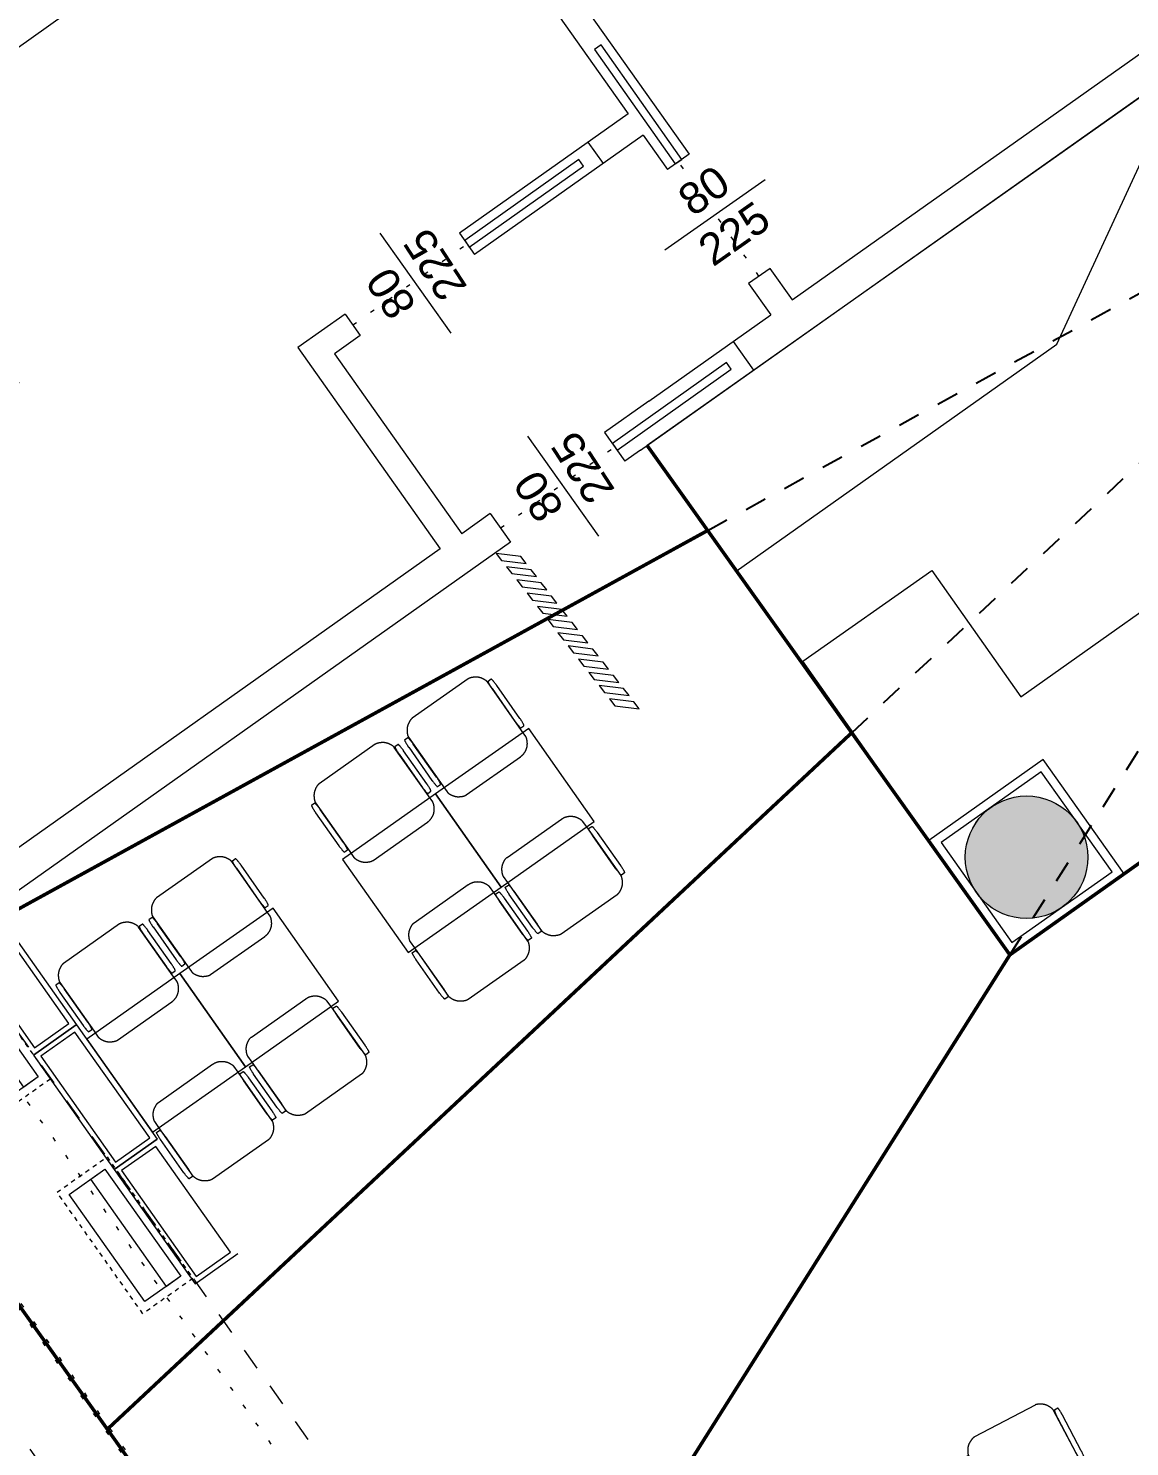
# Model space of a CAD drawing. Header units: centimetres. Extents: x 139057 to 200038, y 34824 to 80516.
# Drawn here: x 174591 to 175220, y 56038 to 56848 of the extents above; entities that cross this region are included whole.
import ezdxf

# ---------------------------------------------------------------- set-up
doc = ezdxf.new("R2010")
doc.units = ezdxf.units.CM
doc.header["$LTSCALE"] = 100
for name, pattern in [('HIDDEN', [0.5, 0.25, -0.25]), ('HIDDEN3', [0.25, 0.125, -0.125]), ('HIDDEN4', [0.125, 0.025, -0.1]), ('HIDEGIO', [0.25, 0.125, -0.125])]:
    doc.linetypes.add(name, pattern=pattern)
doc.layers.get('0').update_dxf_attribs({"lineweight": 0})
for name, color, linetype, lineweight in [('410_STRUTTURE_001-AM_0', 7, 'Continuous', 0), ('430_TAVOLATI_001-AM_0', 3, 'Continuous', 0), ('439_TESTI_SERRAMENTI_001-AM_0', 11, 'Continuous', 0), ('441_Serramenti progetto', 1, 'Continuous', 0), ('454_PROIEZIONI_001-AM_0', 61, 'Continuous', 0), ('461_LAYOUT_SCHEMATICO_001-AM_0', 11, 'Continuous', 0)]:
    doc.layers.add(name, color=color, linetype=linetype, lineweight=lineweight)
doc.layers.add('giunti ottone', color=7, linetype='Continuous', true_color=0xcbbc95)
doc.styles.get("Standard").update_dxf_attribs({"font": 'arial.ttf'})

# ---------------------------------------------------------------- blocks, each defined once
blk = doc.blocks.new('ARD Chair- KARTELL_Piuma')
for points in [[(-275, 149), (-275, 190.6), (-275, 191.4), (-275, 192.1), (-274.9, 192.9), (-274.8, 193.7), (-274.7, 194.6), (-274.6, 195.4), (-274.4, 196.3), (-274.2, 197.1), (-274, 198), (-273.8, 198.9), (-273.5, 199.9), (-273.3, 200.8), (-273, 201.8), (-272.6, 202.8), (-272.3, 203.8), (-271.9, 204.8), (-271.5, 205.8), (-271.1, 206.8), (-270.7, 207.9), (-270.2, 209), (-269.7, 210.1), (-269.2, 211.2), (-268.7, 212.3), (-268.1, 213.5), (-267.5, 214.7), (-266.9, 215.8), (-266.3, 217), (-265.6, 218.3), (-264.9, 219.5), (-264.2, 220.8), (-263.5, 222), (-262.7, 223.3), (-261.9, 224.6), (-261.1, 225.9), (-260.3, 227.1), (-259.5, 228.4), (-258.7, 229.6), (-257.8, 230.8), (-256.9, 232), (-256, 233.1), (-255.1, 234.3), (-254.2, 235.4), (-253.2, 236.5), (-252.2, 237.6), (-251.3, 238.7), (-250.3, 239.8), (-249.2, 240.8), (-248.2, 241.8), (-247.1, 242.9), (-246.1, 243.9), (-245, 244.8), (-243.9, 245.8), (-242.7, 246.7), (-241.6, 247.7), (-240.4, 248.6), (-239.2, 249.5), (-238, 250.3), (-236.8, 251.2), (-235.6, 252), (-234.3, 252.9), (-233.1, 253.7), (-231.8, 254.5), (-230.5, 255.2), (-229.2, 256), (-227.8, 256.7), (-226.5, 257.5), (-225.3, 258.1), (-224, 258.8), (-222.7, 259.5), (-221.5, 260.1), (-220.3, 260.7), (-219.1, 261.2), (-217.9, 261.8), (-216.8, 262.3), (-215.6, 262.8), (-214.5, 263.3), (-213.4, 263.8), (-212.3, 264.2), (-211.2, 264.6), (-210.1, 265), (-209.1, 265.3), (-208.1, 265.7), (-207.1, 266), (-206.1, 266.3), (-205.1, 266.6), (-204.2, 266.8), (-203.2, 267), (-202.3, 267.2), (-201.4, 267.4), (-200.5, 267.5), (-199.7, 267.7), (-198.8, 267.8), (-198, 267.9), (-197.2, 267.9), (-196.4, 268), (-195.6, 268), (183.3, 268)], [(183.3, 268), (184.9, 268), (186.4, 267.9), (187.9, 267.9), (189.4, 267.8), (190.9, 267.7), (192.4, 267.5), (193.9, 267.4), (195.4, 267.2), (196.9, 267), (198.4, 266.8), (199.8, 266.6), (201.3, 266.3), (202.7, 266), (204.2, 265.7), (205.6, 265.3), (207.1, 265), (208.5, 264.6), (209.9, 264.2), (211.3, 263.8), (212.8, 263.3), (214.2, 262.8), (215.6, 262.3), (216.9, 261.8), (218.3, 261.2), (219.7, 260.7), (221.1, 260.1), (222.4, 259.5), (223.8, 258.8), (225.1, 258.1), (226.5, 257.5), (227.8, 256.7), (229.2, 256), (230.5, 255.2), (231.8, 254.5), (233.1, 253.7), (234.3, 252.9), (235.6, 252), (236.8, 251.2), (238, 250.3), (239.2, 249.5), (240.4, 248.6), (241.6, 247.7), (242.7, 246.7), (243.9, 245.8), (245, 244.8), (246.1, 243.9), (247.1, 242.9), (248.2, 241.8), (249.2, 240.8), (250.3, 239.8), (251.3, 238.7), (252.2, 237.6), (253.2, 236.5), (254.2, 235.4), (255.1, 234.3), (256, 233.1), (256.9, 232), (257.8, 230.8), (258.7, 229.6), (259.5, 228.4), (260.3, 227.1), (261.1, 225.9), (261.9, 224.6), (262.7, 223.3), (263.5, 222), (264.2, 220.8), (264.9, 219.5), (265.6, 218.3), (266.3, 217), (266.9, 215.8), (267.5, 214.7), (268.1, 213.5), (268.7, 212.3), (269.2, 211.2), (269.7, 210.1), (270.2, 209), (270.7, 207.9), (271.1, 206.8), (271.5, 205.8), (271.9, 204.8), (272.3, 203.8), (272.6, 202.8), (273, 201.8), (273.3, 200.8), (273.5, 199.9), (273.8, 198.9), (274, 198), (274.2, 197.1), (274.4, 196.3), (274.6, 195.4), (274.7, 194.6), (274.8, 193.7), (274.9, 192.9), (275, 192.1), (275, 191.4), (275, 190.6), (275, 149)], [(275, 149), (275, -190.6), (275, -191.4), (275, -192.1), (274.9, -192.9), (274.8, -193.7), (274.7, -194.6), (274.6, -195.4), (274.4, -196.3), (274.2, -197.1), (274, -198), (273.8, -198.9), (273.5, -199.9), (273.3, -200.8), (273, -201.8), (272.6, -202.8), (272.3, -203.8), (271.9, -204.8), (271.5, -205.8), (271.1, -206.8), (270.7, -207.9), (270.2, -209), (269.7, -210.1), (269.2, -211.2), (268.7, -212.3), (268.1, -213.5), (267.5, -214.7), (266.9, -215.8), (266.3, -217), (265.6, -218.3), (264.9, -219.5), (264.2, -220.8), (263.5, -222), (262.7, -223.3), (261.9, -224.6), (261.1, -225.9), (260.3, -227.1), (259.5, -228.4), (258.7, -229.6), (257.8, -230.8), (256.9, -232), (256, -233.1), (255.1, -234.3), (254.2, -235.4), (253.2, -236.5), (252.2, -237.6), (251.3, -238.7), (250.3, -239.8), (249.2, -240.8), (248.2, -241.8), (247.1, -242.9), (246.1, -243.9), (245, -244.8), (243.9, -245.8), (242.7, -246.7), (241.6, -247.7), (240.4, -248.6), (239.2, -249.5), (238, -250.3), (236.8, -251.2), (235.6, -252), (234.3, -252.9), (233.1, -253.7), (231.8, -254.5), (230.5, -255.2), (229.2, -256), (227.8, -256.7), (226.5, -257.5), (225.3, -258.1), (224, -258.8), (222.7, -259.5), (221.5, -260.1), (220.3, -260.7), (219.1, -261.2), (217.9, -261.8), (216.8, -262.3), (215.6, -262.8), (214.5, -263.3), (213.4, -263.8), (212.3, -264.2), (211.2, -264.6), (210.1, -265), (209.1, -265.3), (208.1, -265.7), (207.1, -266), (206.1, -266.3), (205.1, -266.6), (204.2, -266.8), (203.2, -267), (202.3, -267.2), (201.4, -267.4), (200.5, -267.5), (199.7, -267.7), (198.8, -267.8), (198, -267.9), (197.2, -267.9), (196.4, -268), (195.6, -268), (-195.6, -268), (-196.4, -268), (-197.2, -267.9), (-198, -267.9), (-198.8, -267.8), (-199.7, -267.7), (-200.5, -267.5), (-201.4, -267.4), (-202.3, -267.2), (-203.2, -267), (-204.2, -266.8), (-205.1, -266.6), (-206.1, -266.3), (-207.1, -266), (-208.1, -265.7), (-209.1, -265.3), (-210.1, -265), (-211.2, -264.6), (-212.3, -264.2), (-213.4, -263.8), (-214.5, -263.3), (-215.6, -262.8), (-216.8, -262.3), (-217.9, -261.8), (-219.1, -261.2), (-220.3, -260.7), (-221.5, -260.1), (-222.7, -259.5), (-224, -258.8), (-225.3, -258.1), (-226.5, -257.5), (-227.8, -256.7), (-229.2, -256), (-230.5, -255.2), (-231.8, -254.5), (-233.1, -253.7), (-234.3, -252.9), (-235.6, -252), (-236.8, -251.2), (-238, -250.3), (-239.2, -249.5), (-240.4, -248.6), (-241.6, -247.7), (-242.7, -246.7), (-243.9, -245.8), (-245, -244.8), (-246.1, -243.9), (-247.1, -242.9), (-248.2, -241.8), (-249.2, -240.8), (-250.3, -239.8), (-251.3, -238.7), (-252.2, -237.6), (-253.2, -236.5), (-254.2, -235.4), (-255.1, -234.3), (-256, -233.1), (-256.9, -232), (-257.8, -230.8), (-258.7, -229.6), (-259.5, -228.4), (-260.3, -227.1), (-261.1, -225.9), (-261.9, -224.6), (-262.7, -223.3), (-263.5, -222), (-264.2, -220.8), (-264.9, -219.5), (-265.6, -218.3), (-266.3, -217), (-266.9, -215.8), (-267.5, -214.7), (-268.1, -213.5), (-268.7, -212.3), (-269.2, -211.2), (-269.7, -210.1), (-270.2, -209), (-270.7, -207.9), (-271.1, -206.8), (-271.5, -205.8), (-271.9, -204.8), (-272.3, -203.8), (-272.6, -202.8), (-273, -201.8), (-273.3, -200.8), (-273.5, -199.9), (-273.8, -198.9), (-274, -198), (-274.2, -197.1), (-274.4, -196.3), (-274.6, -195.4), (-274.7, -194.6), (-274.8, -193.7), (-274.9, -192.9), (-275, -192.1), (-275, -191.4), (-275, -190.6), (-275, 149)]]:
    blk.add_lwpolyline(points)
for points in [[(-280.4, 134), (-280.4, 134), (-280.4, 134), (-280.4, 134), (-280.3, 134), (-280.3, 134), (-280.3, 134), (-280.3, 134), (-280.3, 134), (-280.3, 134), (-280.3, 134), (-280.3, 134), (-280.3, 134), (-280.2, 134), (-280.2, 134), (-280.2, 134), (-280.2, 134), (-280.2, 134), (-280.2, 133.9), (-280.2, 133.9), (-280.2, 133.9), (-280.1, 133.9), (-280.1, 133.9), (-280.1, 133.9), (-280.1, 133.9), (-280.1, 133.9), (-280, 133.9), (-280, 133.9), (-280, 133.8), (-280, 133.8), (-279.9, 133.8), (-279.9, 133.8), (-279.9, 133.8), (-279.9, 133.8), (-279.9, 133.7), (-279.8, 133.7), (-279.8, 133.7), (-279.8, 133.7), (-279.8, 133.6), (-279.7, 133.6), (-279.7, 133.6), (-279.7, 133.5), (-279.6, 133.5), (-279.6, 133.4), (-279.5, 133.3), (-279.5, 133.3), (-279.5, 133.2), (-279.4, 133.1), (-279.4, 133), (-279.3, 133), (-279.2, 132.8), (-279.2, 132.6), (-279.1, 132.4), (-279, 132.2), (-278.9, 131.9), (-278.8, 131.7), (-278.7, 131.2), (-278.5, 130.6), (-278.3, 129.9), (-278.2, 129.2), (-278, 128.4), (-277.9, 127.6), (-277.7, 126.7), (-277.5, 125.8), (-277.4, 124.8), (-277.1, 122.8), (-276.8, 120.6), (-276.6, 118.2), (-276.3, 115.6), (-276.1, 112.9), (-275.9, 110), (-275.7, 106.9), (-275.6, 103.9), (-275.4, 101), (-275.3, 98.3), (-275.2, 95.7), (-275.1, 93.3), (-275, 91.1), (-275, 89), (-275, 87.1), (-275, -143.8), (-275, -145.7), (-275, -147.7), (-275.1, -149.9), (-275.2, -152.3), (-275.3, -154.9), (-275.4, -157.6), (-275.6, -160.5), (-275.7, -163.6), (-275.9, -166.6), (-276.1, -169.5), (-276.3, -172.2), (-276.6, -174.8), (-276.8, -177.2), (-277.1, -179.4), (-277.4, -181.5), (-277.5, -182.4), (-277.7, -183.4), (-278, -185.1), (-278.3, -186.5), (-278.6, -187.8), (-278.7, -188.3), (-278.8, -188.8), (-278.9, -189.2), (-279.1, -189.6), (-279.1, -189.8), (-279.2, -189.9), (-279.2, -190), (-279.2, -190.1), (-279.3, -190.2), (-279.3, -190.2), (-279.3, -190.3), (-279.4, -190.3), (-279.4, -190.4), (-279.4, -190.4), (-279.4, -190.4), (-279.4, -190.4), (-279.4, -190.5), (-279.5, -190.5), (-279.5, -190.5), (-279.5, -190.5), (-279.5, -190.5), (-279.5, -190.5), (-279.5, -190.5), (-279.5, -190.5), (-279.5, -190.6), (-279.5, -190.6), (-279.5, -190.6), (-279.5, -190.6), (-279.6, -190.6), (-279.6, -190.6), (-279.6, -190.6), (-279.6, -190.6), (-279.6, -190.6), (-279.6, -190.6), (-279.6, -190.6), (-279.6, -190.6), (-279.6, -190.6), (-279.6, -190.6), (-279.6, -190.6), (-279.6, -190.6), (-279.6, -190.6), (-279.6, -190.6), (-279.6, -190.6), (-279.6, -190.6), (-279.6, -190.6), (-279.7, -190.6), (-279.7, -190.6), (-279.7, -190.6), (-279.7, -190.6), (-302.7, -190.6), (-302.7, -190.6), (-302.7, -190.6), (-302.7, -190.6), (-302.7, -190.6), (-302.7, -190.6), (-302.7, -190.6), (-302.7, -190.6), (-302.7, -190.6), (-302.7, -190.6), (-302.7, -190.6), (-302.7, -190.6), (-302.7, -190.6), (-302.7, -190.6), (-302.8, -190.6), (-302.8, -190.6), (-302.8, -190.6), (-302.8, -190.6), (-302.8, -190.6), (-302.8, -190.6), (-302.8, -190.6), (-302.8, -190.6), (-302.8, -190.6), (-302.8, -190.6), (-302.8, -190.6), (-302.8, -190.5), (-302.8, -190.5), (-302.8, -190.5), (-302.8, -190.5), (-302.9, -190.5), (-302.9, -190.5), (-302.9, -190.5), (-302.9, -190.5), (-302.9, -190.4), (-302.9, -190.4), (-302.9, -190.4), (-303, -190.4), (-303, -190.3), (-303, -190.3), (-303, -190.2), (-303.1, -190.2), (-303.1, -190.1), (-303.1, -190), (-303.2, -189.9), (-303.2, -189.8), (-303.3, -189.6), (-303.4, -189.2), (-303.5, -188.8), (-303.7, -188.3), (-303.8, -187.8), (-304.1, -186.5), (-304.3, -185.1), (-304.6, -183.4), (-304.8, -182.4), (-304.9, -181.5), (-305.2, -179.4), (-305.5, -177.2), (-305.8, -174.8), (-306, -172.2), (-306.2, -169.5), (-306.4, -166.6), (-306.6, -163.6), (-306.8, -160.5), (-306.9, -157.6), (-307.1, -154.9), (-307.2, -152.3), (-307.2, -149.9), (-307.3, -147.7), (-307.3, -145.7), (-307.3, -143.8), (-307.3, 87.1), (-307.3, 89), (-307.3, 91.1), (-307.2, 93.3), (-307.2, 95.7), (-307.1, 98.3), (-306.9, 101), (-306.8, 103.9), (-306.6, 106.9), (-306.4, 110), (-306.2, 112.9), (-306, 115.6), (-305.8, 118.2), (-305.5, 120.6), (-305.2, 122.8), (-304.9, 124.8), (-304.8, 125.8), (-304.6, 126.7), (-304.3, 128.4), (-304.1, 129.9), (-303.8, 131.2), (-303.7, 131.7), (-303.5, 132.2), (-303.4, 132.6), (-303.3, 133), (-303.2, 133.1), (-303.2, 133.3), (-303.1, 133.4), (-303.1, 133.5), (-303.1, 133.5), (-303, 133.6), (-303, 133.6), (-303, 133.7), (-303, 133.7), (-302.9, 133.8), (-302.9, 133.8), (-302.9, 133.8), (-302.9, 133.8), (-302.9, 133.8), (-302.9, 133.9), (-302.9, 133.9), (-302.8, 133.9), (-302.8, 133.9), (-302.8, 133.9), (-302.8, 133.9), (-302.8, 133.9), (-302.8, 133.9), (-302.8, 133.9), (-302.8, 133.9), (-302.8, 133.9), (-302.8, 133.9), (-302.8, 133.9), (-302.8, 134), (-302.8, 134), (-302.8, 134), (-302.8, 134), (-302.7, 134), (-302.7, 134), (-302.7, 134), (-302.7, 134), (-302.7, 134), (-302.7, 134), (-302.7, 134), (-302.7, 134), (-302.7, 134), (-302.7, 134), (-302.7, 134), (-302.7, 134), (-302.7, 134), (-302.7, 134)], [(301.9, 134), (302, 134), (302, 134), (302, 134), (302, 134), (302, 134), (302, 134), (302, 134), (302, 134), (302.1, 134), (302.1, 134), (302.1, 134), (302.1, 134), (302.1, 134), (302.1, 134), (302.1, 134), (302.1, 134), (302.1, 134), (302.2, 133.9), (302.2, 133.9), (302.2, 133.9), (302.2, 133.9), (302.2, 133.9), (302.2, 133.9), (302.3, 133.9), (302.3, 133.9), (302.3, 133.9), (302.3, 133.9), (302.4, 133.8), (302.4, 133.8), (302.4, 133.8), (302.4, 133.8), (302.4, 133.8), (302.5, 133.8), (302.5, 133.7), (302.5, 133.7), (302.5, 133.7), (302.6, 133.7), (302.6, 133.6), (302.6, 133.6), (302.6, 133.6), (302.7, 133.5), (302.7, 133.5), (302.7, 133.4), (302.8, 133.3), (302.8, 133.3), (302.9, 133.2), (302.9, 133.1), (303, 133), (303, 133), (303.1, 132.8), (303.2, 132.6), (303.3, 132.4), (303.3, 132.2), (303.4, 131.9), (303.5, 131.7), (303.7, 131.2), (303.8, 130.6), (304, 129.9), (304.2, 129.2), (304.3, 128.4), (304.5, 127.6), (304.6, 126.7), (304.8, 125.8), (304.9, 124.8), (305.2, 122.8), (305.5, 120.6), (305.8, 118.2), (306, 115.6), (306.2, 112.9), (306.4, 110), (306.6, 106.9), (306.8, 103.9), (306.9, 101), (307.1, 98.3), (307.2, 95.7), (307.2, 93.3), (307.3, 91.1), (307.3, 89), (307.3, 87.1), (307.3, -143.8), (307.3, -145.7), (307.3, -147.7), (307.2, -149.9), (307.2, -152.3), (307.1, -154.9), (306.9, -157.6), (306.8, -160.5), (306.6, -163.6), (306.4, -166.6), (306.2, -169.5), (306, -172.2), (305.8, -174.8), (305.5, -177.2), (305.2, -179.4), (304.9, -181.5), (304.8, -182.4), (304.6, -183.4), (304.3, -185.1), (304.1, -186.5), (303.8, -187.8), (303.7, -188.3), (303.5, -188.8), (303.4, -189.2), (303.3, -189.6), (303.2, -189.8), (303.2, -189.9), (303.1, -190), (303.1, -190.1), (303.1, -190.2), (303, -190.2), (303, -190.3), (303, -190.3), (303, -190.4), (302.9, -190.4), (302.9, -190.4), (302.9, -190.4), (302.9, -190.5), (302.9, -190.5), (302.9, -190.5), (302.9, -190.5), (302.8, -190.5), (302.8, -190.5), (302.8, -190.5), (302.8, -190.5), (302.8, -190.6), (302.8, -190.6), (302.8, -190.6), (302.8, -190.6), (302.8, -190.6), (302.8, -190.6), (302.8, -190.6), (302.8, -190.6), (302.8, -190.6), (302.8, -190.6), (302.8, -190.6), (302.7, -190.6), (302.7, -190.6), (302.7, -190.6), (302.7, -190.6), (302.7, -190.6), (302.7, -190.6), (302.7, -190.6), (302.7, -190.6), (302.7, -190.6), (302.7, -190.6), (302.7, -190.6), (302.7, -190.6), (302.7, -190.6), (302.7, -190.6), (279.7, -190.6), (279.7, -190.6), (279.7, -190.6), (279.7, -190.6), (279.6, -190.6), (279.6, -190.6), (279.6, -190.6), (279.6, -190.6), (279.6, -190.6), (279.6, -190.6), (279.6, -190.6), (279.6, -190.6), (279.6, -190.6), (279.6, -190.6), (279.6, -190.6), (279.6, -190.6), (279.6, -190.6), (279.6, -190.6), (279.6, -190.6), (279.6, -190.6), (279.6, -190.6), (279.5, -190.6), (279.5, -190.6), (279.5, -190.6), (279.5, -190.6), (279.5, -190.5), (279.5, -190.5), (279.5, -190.5), (279.5, -190.5), (279.5, -190.5), (279.5, -190.5), (279.5, -190.5), (279.4, -190.5), (279.4, -190.4), (279.4, -190.4), (279.4, -190.4), (279.4, -190.4), (279.4, -190.3), (279.3, -190.3), (279.3, -190.2), (279.3, -190.2), (279.2, -190.1), (279.2, -190), (279.2, -189.9), (279.1, -189.8), (279.1, -189.6), (278.9, -189.2), (278.8, -188.8), (278.7, -188.3), (278.6, -187.8), (278.3, -186.5), (278, -185.1), (277.7, -183.4), (277.5, -182.4), (277.4, -181.5), (277.1, -179.4), (276.8, -177.2), (276.6, -174.8), (276.3, -172.2), (276.1, -169.5), (275.9, -166.6), (275.7, -163.6), (275.6, -160.5), (275.4, -157.6), (275.3, -154.9), (275.2, -152.3), (275.1, -149.9), (275, -147.7), (275, -145.7), (275, -143.8), (275, 87.1), (275, 89), (275, 91.1), (275.1, 93.3), (275.2, 95.7), (275.3, 98.3), (275.4, 101), (275.6, 103.9), (275.7, 106.9), (275.9, 110), (276.1, 112.9), (276.3, 115.6), (276.6, 118.2), (276.8, 120.6), (277.1, 122.8), (277.4, 124.8), (277.5, 125.8), (277.7, 126.7), (278, 128.4), (278.3, 129.9), (278.6, 131.2), (278.7, 131.7), (278.8, 132.2), (278.9, 132.6), (279.1, 133), (279.1, 133.1), (279.2, 133.3), (279.2, 133.4), (279.2, 133.5), (279.3, 133.5), (279.3, 133.6), (279.3, 133.6), (279.4, 133.7), (279.4, 133.7), (279.4, 133.8), (279.4, 133.8), (279.4, 133.8), (279.4, 133.8), (279.5, 133.8), (279.5, 133.9), (279.5, 133.9), (279.5, 133.9), (279.5, 133.9), (279.5, 133.9), (279.5, 133.9), (279.5, 133.9), (279.5, 133.9), (279.5, 133.9), (279.5, 133.9), (279.6, 133.9), (279.6, 133.9), (279.6, 133.9), (279.6, 134), (279.6, 134), (279.6, 134), (279.6, 134), (279.6, 134), (279.6, 134), (279.6, 134), (279.6, 134), (279.6, 134), (279.6, 134), (279.6, 134), (279.6, 134), (279.6, 134), (279.6, 134), (279.7, 134), (279.7, 134), (279.7, 134), (279.7, 134)]]:
    blk.add_lwpolyline(points, close=True)
blk = doc.blocks.new('ARD Table- 750 x 750 Square')
blk.add_lwpolyline([(375, 375), (375, -375), (-375, -375), (-375, 375)], close=True)
blk = doc.blocks.new('ARD Furniture- Table + 2 Chairs')
at = {"rotation": 180}
blk.add_blockref('ARD Chair- KARTELL_Piuma', (40, 438), dxfattribs=at)
at = {"xscale": 0.8666666666666667, "yscale": 0.8666666666666667, "zscale": 0.8666666666666667}
blk.add_blockref('ARD Table- 750 x 750 Square', (50, -50), dxfattribs=at)
at = {"xscale": -1}
blk.add_blockref('ARD Chair- KARTELL_Piuma', (54, -524), dxfattribs=at)
blk = doc.blocks.new('CHIOSCO NUOVO')
at = {"linetype": 'HIDDEN', "ltscale": 0.1}
blk.add_lwpolyline([(-20038.75, 1148.66), (-20038.75, 1183.66), (-19953.75, 1183.66), (-19953.75, 1148.66)], close=True, dxfattribs=at)
for points in [[(-20033.75, 1153.66), (-20033.75, 1178.66), (-19958.75, 1178.66), (-19958.75, 1153.66)], [(-20033.75, 1163.66), (-19958.75, 1163.66), (-19958.75, 1153.66), (-20033.75, 1153.66)]]:
    blk.add_lwpolyline(points, close=True)

msp = doc.modelspace()

# ---------------------------------------------------------------- hatches: boundary and pattern name
at = {"layer": '410_STRUTTURE_001-AM_0'}
h = msp.add_hatch(color=256, dxfattribs=at)
h.paths.add_polyline_path([(173097.36, 66917.94, 1), (173132.36, 66917.94, 1)])
h.paths.add_polyline_path([(172464.03, 67114.32), (172425.24, 67124.09), (172393.47, 66998.03), (172432.26, 66988.26)])
h.paths.add_polyline_path([(172268.76, 66557.09), (172239.61, 66564.17), (172225.45, 66505.87), (172254.6, 66498.78)])
h.paths.add_polyline_path([(171904.42, 66525.14, 1), (171974.42, 66525.14, 1)])
h.paths.add_polyline_path([(171852.17, 66563.61), (171803.36, 66574.43), (171792.54, 66525.62), (171841.36, 66514.8)])
h.paths.add_polyline_path([(171939.47, 67132.44), (171987.79, 67119.56), (172000.66, 67167.87), (171952.35, 67180.75)])
h.paths.add_polyline_path([(172118.76, 67125.68, 1), (172048.76, 67125.68, 1)])
h.paths.add_polyline_path([(171575.4, 65289.12), (171624.96, 65282.49), (171631.59, 65332.05), (171582.03, 65338.68)])
h.paths.add_polyline_path([(171698.34, 65301.54, 1), (171768.34, 65301.54, 1)])
h.paths.add_polyline_path([(172000.85, 65311.96), (171999.49, 65287), (172079.39, 65282.7), (172080.74, 65307.66)])
h.paths.add_polyline_path([(172504.9, 65260.36, 1), (172469.9, 65260.36, 1)])
h.paths.add_polyline_path([(173206.68, 65219.17, 1), (173276.68, 65219.17, 1)])
h.paths.add_polyline_path([(173189.94, 64670.82, 1), (173259.94, 64670.82, 1)])
h.paths.add_polyline_path([(171897.35, 64618.35), (171927.33, 64617.1), (171929.81, 64677.05), (171899.84, 64678.29)])
h.paths.add_polyline_path([(171707.57, 64680.86, 1), (171637.57, 64680.86, 1)])
h.paths.add_polyline_path([(171506.14, 64661.2), (171555.94, 64656.7), (171560.44, 64706.5), (171510.64, 64711)])
h.paths.add_polyline_path([(171463.9, 64032.08), (171513.86, 64030.03), (171515.91, 64079.99), (171465.96, 64082.04)])
h.paths.add_polyline_path([(171511.7, 63977.08), (171513.74, 64027.04), (171463.78, 64029.08), (171461.74, 63979.12)])
h.paths.add_polyline_path([(171605.55, 64055.93, 1), (171675.55, 64055.93, 1)])
h.paths.add_polyline_path([(171905.94, 64101.37), (171880.96, 64102.36), (171877.69, 64022.42), (171902.67, 64021.44)])
h.paths.add_polyline_path([(173199.59, 64122.31, 1), (173269.59, 64122.31, 1)])
h.paths.add_polyline_path([(173235.58, 63574.89, 1), (173305.58, 63574.89, 1)])
h.paths.add_polyline_path([(172861.35, 63523.02), (172858.65, 63552.9), (172798.89, 63547.48), (172801.6, 63517.6)])
h.paths.add_polyline_path([(172419.06, 63501.44, 1), (172489.06, 63501.44, 1)])
h.paths.add_polyline_path([(171880.44, 63484.64), (171855.46, 63485.68), (171852.03, 63405.75), (171877.01, 63404.72)])
h.paths.add_polyline_path([(171602.63, 63428.01, 1), (171672.63, 63428.01, 1)])
h.paths.add_polyline_path([(171448.52, 63390.7), (171498.52, 63390.5), (171498.71, 63440.5), (171448.71, 63440.7)])
h.paths.add_polyline_path([(171461.02, 62750.1), (171510.98, 62752.08), (171509.01, 62802.04), (171459.05, 62800.06)])
h.paths.add_polyline_path([(171629.13, 62798.43, 1), (171699.13, 62798.43, 1)])
h.paths.add_polyline_path([(171855.47, 62863.54), (171830.51, 62864.96), (171825.83, 62785.1), (171850.79, 62783.68)])
h.paths.add_polyline_path([(172533.45, 62914.12, 1), (172463.45, 62914.12, 1)])
h.paths.add_polyline_path([(172926.57, 62958.35), (172922.47, 62988.07), (172863.03, 62979.86), (172867.13, 62950.14)])
h.paths.add_polyline_path([(173367.85, 63029.83, 1), (173297.85, 63029.83, 1)])
h.paths.add_polyline_path([(173386.24, 62488.39, 1), (173456.24, 62488.39, 1)])
h.paths.add_polyline_path([(172594.12, 62403.89), (172652.48, 62417.8), (172638.57, 62476.17), (172580.21, 62462.26)])
h.paths.add_polyline_path([(171941.76, 62169.42), (171966.3, 62174.16), (171951.22, 62252.73), (171926.68, 62247.98)])
h.paths.add_polyline_path([(171685.3, 62168.54, 1), (171755.3, 62168.54, 1)])
h.paths.add_polyline_path([(171551.44, 62111.48), (171547.29, 62161.31), (171497.46, 62157.15), (171501.62, 62107.32)])
h.paths.add_polyline_path([(171564.33, 61513.08), (171570.67, 61463.48), (171620.27, 61469.82), (171613.93, 61519.41)])
h.paths.add_polyline_path([(171635.86, 61377.34), (171643.11, 61348.23), (171691.62, 61360.31), (171684.37, 61389.42)])
h.paths.add_polyline_path([(171771.36, 61539.72, 1), (171841.36, 61539.72, 1)])
h.paths.add_polyline_path([(172069.21, 61642.9), (172044.67, 61638.15), (172059.75, 61559.58), (172084.29, 61564.33)])
h.paths.add_polyline_path([(171984.32, 61420.39), (172013.77, 61426.09), (172004.27, 61475.18), (171974.82, 61469.48)])
h.paths.add_polyline_path([(172512.5, 61527.43), (172483.04, 61521.73), (172492.54, 61472.64), (172521.99, 61478.34)])
h.paths.add_polyline_path([(172945.84, 61590.26), (172938.88, 61619.45), (172890.24, 61607.86), (172897.2, 61578.67)])
h.paths.add_polyline_path([(173500.56, 61951.83, 1), (173570.56, 61951.83, 1)])
h.paths.add_polyline_path([(173059.65, 61182.92), (173051.1, 61211.68), (173003.17, 61197.43), (173011.72, 61168.67)])
h.paths.add_polyline_path([(172597.97, 61085.68), (172568.51, 61079.98), (172578.01, 61030.89), (172607.46, 61036.59)])
h.paths.add_polyline_path([(172067.68, 60879.1), (172097.14, 60884.79), (172087.64, 60933.88), (172058.19, 60928.18)])
h.paths.add_polyline_path([(171730.99, 60780.44), (171780.23, 60789.13), (171771.54, 60838.37), (171722.3, 60829.68)])
h.paths.add_polyline_path([(171678.8, 60771.24), (171728.04, 60779.92), (171719.35, 60829.16), (171670.11, 60820.48)])
h.paths.add_polyline_path([(171771.47, 60289.02), (171781.96, 60240.13), (171830.84, 60250.62), (171820.36, 60299.51)])
h.paths.add_polyline_path([(171833.78, 60251.25), (171882.67, 60261.73), (171872.18, 60310.62), (171823.29, 60300.14)])
h.paths.add_polyline_path([(172186.65, 60419.6), (172157.2, 60413.9), (172166.7, 60364.81), (172196.15, 60370.51)])
h.paths.add_polyline_path([(172673.14, 60539.2), (172702.6, 60544.9), (172693.1, 60593.99), (172663.65, 60588.29)])
h.paths.add_polyline_path([(173205.4, 60730.58), (173195.63, 60758.94), (173148.36, 60742.66), (173158.13, 60714.3)])
h.paths.add_polyline_path([(173311.75, 60296.96), (173358.22, 60315.43), (173347.14, 60343.31), (173300.67, 60324.84)])
h.paths.add_polyline_path([(172771.85, 60186.98), (172742.4, 60181.28), (172751.89, 60132.19), (172781.35, 60137.89)])
h.paths.add_polyline_path([(172312.36, 59877.56), (172282.91, 59871.86), (172292.4, 59822.77), (172321.88, 59828.47)])
h.paths.add_polyline_path([(173368.34, 59347.78), (173346.19, 59403.54), (173290.42, 59381.4), (173312.57, 59325.62)])
h.paths.add_polyline_path([(174210.89, 59878.92, 1), (174280.89, 59878.92, 1)])
h.paths.add_polyline_path([(174066.11, 60383.73, 1), (173996.11, 60383.73, 1)])
h.paths.add_polyline_path([(173620.86, 58923.47, 1), (173550.86, 58923.47, 1)])
h.paths.add_polyline_path([(173884.86, 58386.58, 1), (173814.86, 58386.58, 1)])
h.paths.add_polyline_path([(174449.68, 59385.02, 1), (174519.68, 59385.02, 1)])
h.paths.add_polyline_path([(174781.94, 58903.16, 1), (174711.94, 58903.16, 1)])
h.paths.add_polyline_path([(175067.05, 58434.46, 1), (174997.05, 58434.46, 1)])
h.paths.add_polyline_path([(175304.37, 57980.02, 1), (175374.37, 57980.02, 1)])
h.paths.add_polyline_path([(175703.17, 57540.87, 1), (175633.17, 57540.87, 1)])
h.paths.add_polyline_path([(175196.31, 56374.7, 1), (175126.31, 56374.7, 1)])
h.paths.add_polyline_path([(176052.7, 57118.03, 1), (175982.7, 57118.03, 1)])
h.paths.add_polyline_path([(176488.74, 56567.52, 1), (176418.74, 56567.52, 1)])
h.paths.add_polyline_path([(176794.78, 55975.9, 1), (176864.78, 55975.9, 1)])
h.paths.add_polyline_path([(175491.63, 55908.34, 1), (175561.63, 55908.34, 1)])
h.paths.add_polyline_path([(177107.53, 55348.52, 1), (177177.53, 55348.52, 1)])
h.paths.add_polyline_path([(177367.67, 55079.58), (177360.98, 55098.42), (177342.13, 55091.73), (177348.83, 55072.88)])
h.paths.add_polyline_path([(177392.95, 55032.33), (177376.21, 55079.45), (177347.94, 55069.41), (177364.68, 55022.29)])
h.paths.add_polyline_path([(177483.46, 54775.83), (177493.5, 54747.56), (177540.62, 54764.3), (177530.58, 54792.57)])
h = msp.add_hatch(color=256, dxfattribs=at)
edge = h.paths.add_edge_path()
edge.add_arc((175161.31, 56374.69), 35, 0, 360)

# ---------------------------------------------------------------- linework, layer by layer
for centre in [(175161.31, 56374.7, 0), (175161.31, 56374.7, 0), (175161.31, 56374.7, 0), (175161.31, 56374.7, 0), (175161.31, 56374.7, 0), (175161.31, 56374.7, 0), (175161.31, 56374.7, 0), (175161.31, 56374.69, 0), (175161.31, 56374.69, 0), (175161.31, 56374.69, 0)]:
    msp.add_circle(centre, 35, dxfattribs=at)
at = {"layer": '430_TAVOLATI_001-AM_0', "extrusion": (7.13341e-05, 5.05047e-05, 1)}
for points, elevation in [([(174811.34, 56998.33), (174968.48, 56776.39)], -37.63), ([(174799.12, 56989.63), (174933.72, 56799.52)], -37.63), ([(175027.38, 56693.19), (175330.8, 56908.02)], -37.63), ([(174940.76, 56607.36), (175342.35, 56891.69)], -37.63), ([(174942.38, 56787.28), (174956.23, 56767.72)], -37.63), ([(174970.44, 56777.78), (174958.13, 56769.06)], -26592.99), ([(174832.83, 56728.08), (174841.5, 56715.83)], 63052.65), ([(175016.67, 56712.49), (175004.35, 56703.77)], -26592.99), ([(175014.7, 56711.09), (175027.38, 56693.19)], -37.63), ([(175002.46, 56702.43), (175015.13, 56684.52)], -37.63), ([(174767.54, 56681.85), (174776.21, 56669.61)], 63052.65), ([(174945.52, 56635.24), (175015.13, 56684.52)], -37.63), ([(174945.52, 56635.24), (174920.25, 56617.34)], -37.63), ([(174917.64, 56615.5), (174929.2, 56599.18)], 36488.03), ([(174940.76, 56607.36), (174931.8, 56601.02)], -37.63), ([(174854.95, 56571.12), (174838.63, 56559.56)], -37.63), ([(174852.35, 56569.27), (174863.91, 56552.95)], 36488.03), ([(174866.51, 56554.79), (174547.33, 56328.81)], -37.63), ([(174826.39, 56550.89), (174552.09, 56356.69)], -37.63)]:
    msp.add_lwpolyline(points, dxfattribs=dict(at, elevation=elevation))
at = {"layer": '430_TAVOLATI_001-AM_0'}
for points, elevation in [([(174691.79, 56913.22), (174494.81, 56773), (174585.7, 56645.62), (174583.35, 56643.95)], 0), ([(174933.71, 56799.52), (174837.32, 56731.27)], 36472.7), ([(174942.38, 56787.28), (174845.99, 56719.03)], 36472.7), ([(174772.03, 56685.05), (174744.97, 56665.89), (174826.39, 56550.89)], 36472.7), ([(174780.7, 56672.81), (174765.88, 56662.31), (174838.63, 56559.56)], 36472.7)]:
    msp.add_lwpolyline(points, dxfattribs=dict(at, elevation=elevation))
at = {"layer": '430_TAVOLATI_001-AM_0', "extrusion": (-7.11727e-05, -5.07318e-05, 1)}
for points, elevation in [([(174913.33, 56785.1), (174922.04, 56772.89)], 36457.37), ([(174994.36, 56669.82), (175005.96, 56653.53)], 9892.75)]:
    msp.add_lwpolyline(points, dxfattribs=dict(at, elevation=elevation))
at = {"layer": '430_TAVOLATI_001-AM_0', "elevation": 0}
for points in [[(175170.83, 56430.46), (175105.54, 56384.23), (175151.77, 56318.94), (175217.07, 56365.17)], [(175169.64, 56423.49), (175112.51, 56383.04), (175152.97, 56325.91), (175210.1, 56366.37)]]:
    msp.add_lwpolyline(points, close=True, dxfattribs=at)
at = {"layer": '441_Serramenti progetto', "linetype": 'HIDDEN4', "extrusion": (-1.39211e-06, 1.97467e-06, 1)}
msp.add_line((175008.42, 56706.68, -26608.33), (174962.41, 56772.12, -26608.33), dxfattribs=at)
at = {"layer": '441_Serramenti progetto', "extrusion": (1.38738e-06, -1.978e-06, 1)}
msp.add_line((175011.94, 56761.79, -26608.33), (174954.68, 56721.52, -26608.33), dxfattribs=at)
at = {"layer": '441_Serramenti progetto', "linetype": 'HIDDEN4'}
for p, q in [((174776.44, 56678.81, 63037.31), (174841.66, 56725.14, 63037.31)), ((174860.8, 56562.85, 36472.69), (174926.02, 56609.18, 36472.69))]:
    msp.add_line(p, q, dxfattribs=at)
at = {"layer": '441_Serramenti progetto'}
for p, q in [((174832.61, 56674.15, 36482.69), (174792.07, 56731.21, 36482.69)), ((174916.97, 56558.19, 9918.07), (174876.43, 56615.25, 9918.07))]:
    msp.add_line(p, q, dxfattribs=at)
at = {"layer": '441_Serramenti progetto', "extrusion": (1.38738e-06, -1.978e-06, 1), "elevation": -26608.2}
msp.add_lwpolyline([(174914.58, 56836.18), (174960.59, 56770.74), (174964.36, 56773.38), (174918.34, 56838.82)], close=True, dxfattribs=at)
at = {"layer": '441_Serramenti progetto'}
for points, elevation in [([(174905.55, 56773.35), (174840.33, 56727.02), (174842.99, 56723.27), (174908.21, 56769.6)], 63037.31), ([(174989.91, 56657.39), (174924.69, 56611.06), (174927.35, 56607.31), (174992.57, 56653.64)], 36472.69)]:
    msp.add_lwpolyline(points, close=True, dxfattribs=dict(at, elevation=elevation))
at = {"layer": '454_PROIEZIONI_001-AM_0', "linetype": 'HIDDEN4'}
for p, q in [((174394.84, 56509.94, 53.7), (175066.98, 55565.22, 107.4)), ((174352.6, 56443.85, 53.7), (174979.05, 55564.14, 53.7)), ((174354.83, 56445.46, 53.7), (174981.29, 55565.73, 53.7))]:
    msp.add_line(p, q, dxfattribs=at)
at = {"layer": '454_PROIEZIONI_001-AM_0', "linetype": 'HIDDEN3', "lineweight": 5, "elevation": 0}
msp.add_lwpolyline([(175061.27, 55107.91), (174961.84, 55517.17), (174301.92, 56443.88), (174409.91, 56520.65), (175084.57, 55573.25), (175186.66, 55153.08)], close=True, dxfattribs=at)
at = {"layer": '461_LAYOUT_SCHEMATICO_001-AM_0'}
for points, elevation in [([(175033.55, 56486.72), (175107.13, 56538.55), (175158, 56466.34), (175279.99, 56552.89), (175295.41, 56531.15), (175728.69, 56838.68), (175713.55, 56860.01), (176004.6, 57066.58), (176072.03, 56971.57), (175151.74, 56318.94), (175033.55, 56486.72)], 0), ([(174944.5, 56610.04), (174995.36, 56538.2), (175178.57, 56667.92), (175252.22, 56827.2), (174944.5, 56610.04)], 0.74), ([(174944.53, 56610.04), (174995.39, 56538.2), (175178.61, 56667.92), (175252.26, 56827.2), (174944.53, 56610.04)], 0.74), ([(174861.42, 56544.28), (174875.42, 56542.57), (174872.35, 56546.51), (174858.34, 56548.23), (174861.41, 56544.28)], 0), ([(174867.3, 56536.73), (174881.3, 56535.02), (174878.23, 56538.96), (174864.22, 56540.68), (174867.29, 56536.73)], 0), ([(174873.18, 56529.18), (174887.18, 56527.47), (174884.11, 56531.41), (174870.1, 56533.13), (174873.17, 56529.18)], 0), ([(174879.05, 56521.63), (174893.06, 56519.92), (174889.99, 56523.87), (174875.98, 56525.58), (174879.05, 56521.64)], 0), ([(174884.93, 56514.09), (174898.94, 56512.37), (174895.87, 56516.32), (174881.86, 56518.03), (174884.93, 56514.09)], 0), ([(174890.81, 56506.54), (174904.82, 56504.82), (174901.75, 56508.77), (174887.74, 56510.48), (174890.81, 56506.54)], 0), ([(174896.69, 56498.99), (174910.7, 56497.28), (174907.63, 56501.22), (174893.62, 56502.93), (174896.69, 56498.99)], 0), ([(174902.57, 56491.44), (174916.58, 56489.73), (174913.5, 56493.67), (174899.5, 56495.39), (174902.57, 56491.44)], 0), ([(174908.45, 56483.89), (174922.46, 56482.18), (174919.38, 56486.12), (174905.38, 56487.84), (174908.45, 56483.89)], 0), ([(174914.33, 56476.34), (174928.34, 56474.63), (174925.26, 56478.58), (174911.25, 56480.29), (174914.33, 56476.34)], 0), ([(174920.21, 56468.8), (174934.21, 56467.08), (174931.14, 56471.03), (174917.13, 56472.74), (174920.21, 56468.8)], 0), ([(174926.09, 56461.25), (174940.09, 56459.53), (174937.02, 56463.48), (174923.01, 56465.19), (174926.08, 56461.25)], 0), ([(174572.26, 56344.33), (174664.63, 56213.69), (174640.13, 56196.37), (174686.32, 56131.05), (174710.81, 56148.37)], 0), ([(174618.44, 56279.01), (174593.95, 56261.69), (174640.13, 56196.37), (174664.63, 56213.69)], 0), ([(174593.95, 56261.69), (174618.44, 56279.01)], 0)]:
    msp.add_lwpolyline(points, dxfattribs=dict(at, elevation=elevation))
at = {"layer": '461_LAYOUT_SCHEMATICO_001-AM_0', "elevation": 0}
for points in [[(174594.66, 56265.87), (174614.26, 56279.73), (174571.54, 56340.15), (174551.94, 56326.3)], [(174640.85, 56200.55), (174660.45, 56214.41), (174617.73, 56274.83), (174598.13, 56260.97)], [(174687.03, 56135.23), (174706.63, 56149.08), (174663.91, 56209.51), (174644.31, 56195.65)]]:
    msp.add_lwpolyline(points, close=True, dxfattribs=at)
at = {"layer": 'giunti ottone', "linetype": 'Continuous', "lineweight": 18, "const_width": 2}
for points, elevation in [([(174944.51, 56610.02), (175151.75, 56318.92), (176072.04, 56971.55), (175865.73, 57262.24)], 0.74), ([(174469.8, 56281.58), (174979.14, 56561.39)], 2.11), ([(174353.51, 56444.88), (174980.3, 55564.7)], 0), ([(174636.22, 56047.87), (175061.41, 56445.82)], -0.74), ([(174818.94, 55791.29), (175151.75, 56318.92)], 0)]:
    msp.add_lwpolyline(points, dxfattribs=dict(at, elevation=elevation))
at = {"layer": 'giunti ottone', "linetype": 'HIDEGIO'}
for points, elevation in [([(174979.14, 56561.39), (175477.33, 56835.07)], 2.84), ([(175061.41, 56445.82), (175477.33, 56835.08)], 0), ([(175151.75, 56318.92), (175477.32, 56835.07)], 0.74)]:
    msp.add_lwpolyline(points, dxfattribs=dict(at, elevation=elevation))

# ---------------------------------------------------------------- block references
at = {"layer": '461_LAYOUT_SCHEMATICO_001-AM_0', "xscale": -0.1, "zscale": 0.1}
for p, yscale, rotation in [((174870.24, 56409.93, 3.45), 0.1, 35.13687217552849), ((174817.09, 56372.53, 3.45), 0.1, 35.13687217552849), ((174724.2, 56307.28, 0), 0.1, 35.13687217552849), ((174671.04, 56269.87, 0), 0.1, 35.13687217552849), ((175185.32, 55992.01, 0), 0.09999999999999999, 27.8246186284146)]:
    msp.add_blockref('ARD Furniture- Table + 2 Chairs', p, dxfattribs=dict(at, yscale=yscale, rotation=rotation))
at = {"layer": '461_LAYOUT_SCHEMATICO_001-AM_0', "extrusion": (0.001572, 0.005167, 0.999985), "rotation": 125.2395057029554}
for p in [(163979.35, 73275.14, 565.05), (164060.78, 73161.26, 564.94)]:
    msp.add_blockref('CHIOSCO NUOVO', p, dxfattribs=at)

# ---------------------------------------------------------------- texts
at = {"layer": '439_TESTI_SERRAMENTI_001-AM_0', "extrusion": (1.38738e-06, -1.978e-06, 1), "insert": (174985.62, 56743.28, -26608.33), "char_height": 18, "width": 51.162, "attachment_point": 5, "text_direction": (0.818003, 0.575214, 0)}
msp.add_mtext('80\\P225', dxfattribs=at)
at = {"layer": '439_TESTI_SERRAMENTI_001-AM_0', "char_height": 18, "width": 51.162, "attachment_point": 5, "rotation": 122.97614}
for insert in [(174810.8, 56705.05, 36482.69), (174895.16, 56589.09, 9918.07)]:
    msp.add_mtext('80\\P225', dxfattribs=dict(at, insert=insert))

doc.saveas('drawing.dxf')
